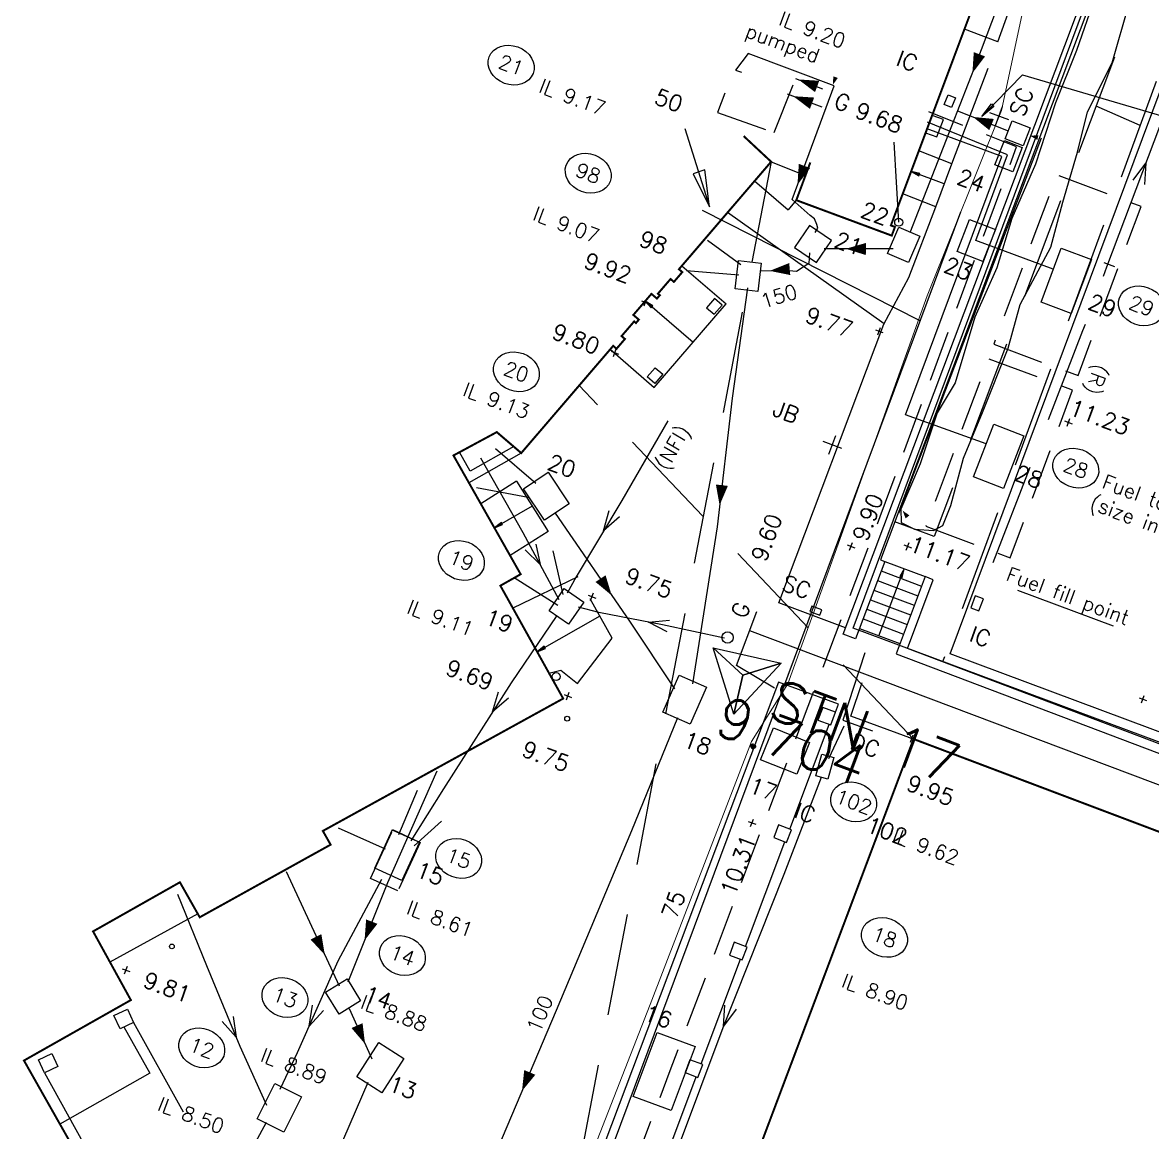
# Model space of a CAD drawing. Header units: millimetres. Extents: x 521005098 to 521837086, y 174609906 to 175681253.
# Drawn here: x 521347208 to 521375289, y 174825019 to 174852601 of the extents above; entities that cross this region are included whole.
import ezdxf
from ezdxf.enums import TextEntityAlignment as Align

# ---------------------------------------------------------------- set-up
doc = ezdxf.new("R2010")
doc.units = ezdxf.units.MM
doc.header["$LTSCALE"] = 200
for name, pattern in [('layout$0$DASHED', [19.05, 12.7, -6.35]), ('layout$0$HIDDEN', [9.525, 6.35, -3.175]), ('layout$0$survey$0$DASHED', [19.05, 12.7, -6.35])]:
    doc.linetypes.add(name, pattern=pattern)
for name, color, linetype in [('layout$0$ED-CHAMBER', 7, 'layout$0$HIDDEN'), ('layout$0$ED-FOUL', 3, 'Continuous'), ('layout$0$ED-FUEL', 104, 'Continuous'), ('layout$0$ED-HEATING', 240, 'layout$0$HIDDEN'), ('layout$0$ED-STORM', 3, 'Continuous'), ('layout$0$EX_MCWS', 7, 'Continuous'), ('layout$0$GT Boundary', 6, 'layout$0$FENCELINE1'), ('layout$0$survey$0$BOUNDARY', 8, 'Continuous'), ('layout$0$survey$0$BUILDING', 8, 'Continuous'), ('layout$0$survey$0$CONTROL', 8, 'Continuous'), ('layout$0$survey$0$DETAIL', 8, 'Continuous'), ('layout$0$survey$0$GAS', 8, 'Continuous'), ('layout$0$survey$0$LEVEL', 8, 'Continuous'), ('layout$0$survey$0$MH_NUMBER', 8, 'Continuous'), ('layout$0$survey$0$SERVICE', 8, 'Continuous'), ('layout$0$survey$0$STAIRS', 8, 'Continuous'), ('layout$0$survey$0$TEXT_SERVICE', 8, 'Continuous'), ('layout$0$survey$0$VEGETATION', 8, 'Continuous')]:
    doc.layers.add(name, color=color, linetype=linetype)
doc.styles.add('layout$0$ROMANS', font='Romans.shx')
doc.styles.add('layout$0$survey$0$ROMANS', font='Romans.shx')
doc.linetypes.add('layout$0$FENCELINE1', pattern='A,6.35,-2.54,[133,ltypeshp.shx,S=2.54,R=0,X=-2.54,Y=0],-2.54,25.4', length=36.83)

# ---------------------------------------------------------------- blocks, each defined once
blk = doc.blocks.new('layout$0$F')
at = {"layer": 'layout$0$ED-FOUL'}
blk.add_lwpolyline([(0, 0, 0, 0.3, 0), (-0.5, 0, 0.3, 0.3, 0)], format="xyseb", dxfattribs=at)
blk = doc.blocks.new('layout$0$S')
at = {"layer": 'layout$0$ED-STORM'}
blk.add_lwpolyline([(-0.5, 0.15), (0.001, 0), (-0.5, -0.151)], dxfattribs=at)
blk = doc.blocks.new('layout')
at = {"layer": 'layout$0$ED-CHAMBER'}
for points in [[(521364660.4, 174850849.8), (521364477.1, 174850370), (521365890.4, 174849869.8), (521366506.7, 174851427)], [(521357085.7, 174832223.8), (521356535.3, 174831019), (521355859.3, 174831327.9), (521356409.6, 174832532.6), (521357085.7, 174832223.8)]]:
    blk.add_lwpolyline(points, dxfattribs=at)
at = {"layer": 'layout$0$ED-CHAMBER', "flags": 128}
for points in [[(521371345.8, 174844606.8), (521373440.2, 174843827), (521375006.5, 174848033.3), (521372912, 174848813.2)], [(521369661.1, 174840082.3), (521371755.5, 174839302.5), (521373306.5, 174843467.7), (521371212, 174844247.6)]]:
    blk.add_lwpolyline(points, close=True, dxfattribs=at)
at = {"layer": 'layout$0$ED-FOUL', "linetype": 'layout$0$DASHED'}
blk.add_line((521370448.4, 174850407.6), (521371705.1, 174849908.1), dxfattribs=at)
blk.add_line((521370448.4, 174850407.6), (521371705.1, 174849908.1), dxfattribs=at)
at = {"layer": 'layout$0$ED-FOUL'}
for points in [[(521372540.3, 174855824.4), (521371803.2, 174853970.3), (521370920.9, 174851613.3), (521369261.3, 174847377.9)], [(521372540.3, 174855824.4), (521371803.2, 174853970.3), (521370920.9, 174851613.3), (521369261.3, 174847377.9)], [(521366904.2, 174847387.8), (521366969.9, 174847489.1), (521366952, 174847580.7), (521366887.5, 174847725.2), (521366781.3, 174847808.5), (521366332.4, 174848206.1), (521367382.6, 174851026.4), (521365245.5, 174851836), (521364927, 174851420.7), (521365075.6, 174851365.3)], [(521366904.2, 174847387.8), (521366969.9, 174847489.1), (521366952, 174847580.7), (521366887.5, 174847725.2), (521366781.3, 174847808.5), (521366332.4, 174848206.1), (521367382.6, 174851026.4), (521365245.5, 174851836), (521364927, 174851420.7), (521365075.6, 174851365.3)], [(521367097.2, 174850948.2), (521366423.9, 174851204.9)], [(521367097.2, 174850948.2), (521366423.9, 174851204.9)], [(521367078.6, 174850502.4), (521366221.6, 174850823.8)], [(521367078.6, 174850502.4), (521366221.6, 174850823.8)], [(521364232.7, 174847191.5), (521365056.4, 174846592.1)], [(521364232.7, 174847191.5), (521365056.4, 174846592.1)], [(521368844.4, 174846975.4), (521367128.3, 174846981.7)], [(521368844.4, 174846975.4), (521367128.3, 174846981.7)], [(521366768.6, 174846881.5), (521366748.3, 174846609.9), (521366441.8, 174846411.7), (521366178.2, 174846440), (521365558.1, 174846425.9)], [(521366768.6, 174846881.5), (521366748.3, 174846609.9), (521366441.8, 174846411.7), (521366178.2, 174846440), (521365558.1, 174846425.9)], [(521363711.8, 174846443.3), (521365007.1, 174846330.2)], [(521363711.8, 174846443.3), (521365007.1, 174846330.2)], [(521365221.4, 174846007.6), (521364844.4, 174843269), (521364468.9, 174840072.7), (521363861.5, 174836167.3)], [(521365221.4, 174846007.6), (521364844.4, 174843269), (521364468.9, 174840072.7), (521363861.5, 174836167.3)], [(521358965, 174842017.4), (521359968.3, 174841152.4)], [(521358965, 174842017.4), (521359968.3, 174841152.4)], [(521358491.5, 174841049.2), (521359771.8, 174840807.7)], [(521358491.5, 174841049.2), (521359771.8, 174840807.7)], [(521360443.2, 174840410.4), (521362293.2, 174837720.7), (521363414.2, 174836038.9)], [(521360443.2, 174840410.4), (521362293.2, 174837720.7), (521363414.2, 174836038.9)], [(521363488.1, 174835324.8), (521362340.5, 174832515.3), (521360468, 174828050.7), (521358137.4, 174822541.9), (521357320.4, 174820265.9)], [(521363488.1, 174835324.8), (521362340.5, 174832515.3), (521360468, 174828050.7), (521358137.4, 174822541.9), (521357320.4, 174820265.9)], [(521357506.1, 174833998.5), (521356277.4, 174831218.6), (521355292.4, 174828749.8)], [(521357506.1, 174833998.5), (521356277.4, 174831218.6), (521355292.4, 174828749.8)], [(521353757.7, 174831502.7), (521355076.1, 174828661.3)], [(521353757.7, 174831502.7), (521355076.1, 174828661.3)], [(521355323.1, 174828094.9), (521355884.7, 174826850.6)], [(521355323.1, 174828094.9), (521355884.7, 174826850.6)], [(521355791.7, 174826257), (521354713.1, 174823768.5), (521353640.7, 174821223.5), (521352879.2, 174819365.4)], [(521355791.7, 174826257), (521354713.1, 174823768.5), (521353640.7, 174821223.5), (521352879.2, 174819365.4)]]:
    blk.add_lwpolyline(points, dxfattribs=at)
blk.add_lwpolyline([(521367415.1, 174851554.6, 0, 0, 0), (521367494.9, 174851473.7, 0, 0, 0), (521367349.3, 174851058, 0, 120.6, 0), (521367414.6, 174851244.5, 120.6, 120.6, 0)], format="xyseb", dxfattribs=at)
blk.add_lwpolyline([(521367415.1, 174851554.6, 0, 0, 0), (521367494.9, 174851473.7, 0, 0, 0), (521367349.3, 174851058, 0, 120.6, 0), (521367414.6, 174851244.5, 120.6, 120.6, 0)], format="xyseb", dxfattribs=at)
at = {"layer": 'layout$0$ED-FOUL', "linetype": 'Continuous', "flags": 128}
for points in [[(521371050.3, 174850268.2), (521372060.7, 174851302.6), (521377968.8, 174849566.1)], [(521371050.3, 174850268.2), (521372060.7, 174851302.6), (521377968.8, 174849566.1)], [(521371050.3, 174850268.2), (521371288.4, 174850583), (521371350.6, 174850511.4), (521371050.3, 174850268.2)], [(521371050.3, 174850268.2), (521371288.4, 174850583), (521371350.6, 174850511.4), (521371050.3, 174850268.2)]]:
    blk.add_lwpolyline(points, dxfattribs=at)
at = {"layer": 'layout$0$ED-FOUL'}
for centre in [(521359350.7, 174851542.9), (521359350.7, 174851542.9), (521361267.1, 174848856.5), (521361267.1, 174848856.5), (521359481, 174843921.9), (521359481, 174843921.9), (521368629.7, 174829865.4), (521368629.7, 174829865.4), (521356647.8, 174829413.6), (521356647.8, 174829413.6), (521353729.6, 174828369.3), (521353729.6, 174828369.3)]:
    blk.add_ellipse(centre, major_axis=(546.6, -203.5), ratio=0.8266745, dxfattribs=at)
at = {"layer": 'layout$0$ED-FUEL', "linetype": 'Continuous', "flags": 128}
for points in [[(521370896.7, 174847183.6), (521371685.7, 174849318.1), (521369696.3, 174850126.2)], [(521370896.7, 174847183.6), (521371685.7, 174849318.1), (521369696.3, 174850126.2)], [(521371158.5, 174842129.4), (521369156.1, 174842854.6), (521371544.8, 174849269.7), (521369694.8, 174849958.5)], [(521371158.5, 174842129.4), (521369156.1, 174842854.6), (521371544.8, 174849269.7), (521369694.8, 174849958.5)], [(521372825.8, 174846470.6), (521370896.7, 174847183.6)], [(521372825.8, 174846470.6), (521370896.7, 174847183.6)]]:
    blk.add_lwpolyline(points, dxfattribs=at)
at = {"layer": 'layout$0$ED-FUEL'}
blk.add_lwpolyline([(521371556.1, 174838967.1, 0, 0, 0), (521369350.9, 174840123, 0, 0, 0), (521369081.8, 174840471.7, 0, 120.6, 0), (521369202.6, 174840315.2, 120.6, 120.6, 0)], format="xyseb", dxfattribs=at)
blk.add_lwpolyline([(521371556.1, 174838967.1, 0, 0, 0), (521369350.9, 174840123, 0, 0, 0), (521369081.8, 174840471.7, 0, 120.6, 0), (521369202.6, 174840315.2, 120.6, 120.6, 0)], format="xyseb", dxfattribs=at)
for centre in [(521375019.6, 174845560.2), (521375019.6, 174845560.2), (521373384.4, 174841527.5), (521373384.4, 174841527.5)]:
    blk.add_ellipse(centre, major_axis=(546.6, -203.5), ratio=0.8266745, dxfattribs=at)
at = {"layer": 'layout$0$ED-HEATING', "linetype": 'layout$0$HIDDEN', "flags": 128}
blk.add_lwpolyline([(521360984.9, 174814637.1), (521361452.7, 174815893.4), (521359514.3, 174816615.2), (521363305.8, 174826557.6), (521368523, 174840326.5), (521371911.5, 174849512.3), (521369730.6, 174850383.9)], dxfattribs=at)
blk.add_lwpolyline([(521360984.9, 174814637.1), (521361452.7, 174815893.4), (521359514.3, 174816615.2), (521363305.8, 174826557.6), (521368523, 174840326.5), (521371911.5, 174849512.3), (521369730.6, 174850383.9)], dxfattribs=at)
at = {"layer": 'layout$0$ED-STORM'}
for points in [[(521374159, 174846531.4), (521375779.5, 174850833.8), (521376764.2, 174853419.3)], [(521363247.3, 174842705.5), (521362099.7, 174840723.7), (521360965.8, 174838823.4), (521360741.8, 174838418.5)], [(521358591.6, 174841780.8), (521359638.3, 174839926.1), (521360539.7, 174838265.3)], [(521360387, 174839473.5), (521360639.8, 174838390.9)], [(521359425.9, 174838813.7), (521360509.8, 174838124.7)], [(521364654.8, 174837299.7), (521363116.9, 174837635.5), (521361529.8, 174837940.6), (521361021.1, 174838072.9)], [(521360484.6, 174837863.5), (521359354.2, 174836194.6), (521357668.3, 174833555), (521356854.3, 174832262.5)], [(521367620.4, 174835115.7), (521367235, 174834299.3)], [(521367056.1, 174833840.1), (521366128.9, 174831425.9), (521364616.3, 174827619.3), (521362925.6, 174823104.4), (521361349.2, 174819153.4), (521360557, 174817122.6)], [(521357014.6, 174833513), (521356551.7, 174832411.2)], [(521357624, 174832754.3), (521356943.9, 174832137.7)], [(521355052.5, 174832586.7), (521356218.5, 174832062.5)], [(521356125.7, 174831306.6), (521355047.5, 174829277.7), (521354034.3, 174826997.8), (521353597.8, 174826086.4)], [(521351057.2, 174830938.8), (521351776.9, 174829165.9), (521352605.4, 174827158.5), (521353271.5, 174825697.5)], [(521353263.7, 174825262.1), (521351845.2, 174822643.7), (521350848.6, 174820822.9), (521350439.4, 174820074.7)]]:
    blk.add_lwpolyline(points, dxfattribs=at)
blk.add_lwpolyline([(521375884.7, 174849390.1, 0, 0, 0), (521372679.1, 174849685.5, 0, 0, 0), (521372250.9, 174849788.9, 0, 120.6, 0), (521372443, 174849742.5, 120.6, 120.6, 0)], format="xyseb", dxfattribs=at)
at = {"layer": 'layout$0$ED-STORM', "linetype": 'layout$0$DASHED', "flags": 128}
blk.add_lwpolyline([(521413562.6, 174822879.4), (521401215.6, 174827519.8), (521388241.7, 174832319.6), (521376576.4, 174836755.6), (521371169, 174838771.2), (521373562.4, 174844947.3), (521374159, 174846531.4)], dxfattribs=at)
at = {"layer": 'layout$0$ED-STORM', "linetype": 'Continuous', "flags": 128}
blk.add_lwpolyline([(521374084.5, 174846637.4), (521374346.6, 174846539.8)], dxfattribs=at)
at = {"layer": 'layout$0$ED-STORM'}
for centre in [(521358114.6, 174839232.4), (521358046.5, 174831827.3), (521351660.8, 174827118.2)]:
    blk.add_ellipse(centre, major_axis=(546.6, -203.5), ratio=0.8266745, dxfattribs=at)
at = {"layer": 'layout$0$ED-STORM', "linetype": 'Continuous'}
blk.add_ellipse((521367864.1, 174833232.1), major_axis=(546.6, -203.5), ratio=0.8266745, dxfattribs=at)
at = {"layer": 'layout$0$EX_MCWS', "lineweight": 0, "ltscale": 0.5}
blk.add_lwpolyline([(521358684.1, 174817629.3), (521360038.8, 174821115.4), (521362806, 174828201), (521365328.9, 174834737.5), (521366225.7, 174836163.3), (521366893.1, 174837995.6), (521369695, 174845810.6), (521371535.4, 174850414.2), (521372460.5, 174854726.8), (521373685.5, 174858733.4), (521374456.6, 174861061.1), (521376637.7, 174867291.4), (521378313.7, 174872158.2), (521380752.9, 174878650.8), (521384232, 174888331.6), (521387030.6, 174895941.7), (521392864.1, 174911099.5), (521395583.4, 174918195.2)], dxfattribs=at)
blk.add_lwpolyline([(521358684.1, 174817629.3), (521360038.8, 174821115.4), (521362806, 174828201), (521365328.9, 174834737.5), (521366225.7, 174836163.3), (521366893.1, 174837995.6), (521369695, 174845810.6), (521371535.4, 174850414.2), (521372460.5, 174854726.8), (521373685.5, 174858733.4), (521374456.6, 174861061.1), (521376637.7, 174867291.4), (521378313.7, 174872158.2), (521380752.9, 174878650.8), (521384232, 174888331.6), (521387030.6, 174895941.7), (521392864.1, 174911099.5), (521395583.4, 174918195.2)], dxfattribs=at)
at = {"layer": 'layout$0$GT Boundary', "color": 7, "ltscale": 0.2}
blk.add_lwpolyline([(521497949.9, 174865868.2), (521487218.2, 174869443.2), (521475209, 174866197.1), (521462185.5, 174855330.1), (521459763.3, 174844304.5), (521461529.2, 174838876), (521467350.4, 174836427.8), (521470311.8, 174833079.9), (521470519.6, 174829494.4), (521467249.3, 174826362.1), (521459826.9, 174822250), (521442289, 174820497.1), (521439909.9, 174817874.8), (521437997.1, 174813114.4), (521436876.4, 174811988.2), (521434859.5, 174812598.8), (521367849.2, 174837550.4), (521389063.7, 174894524.3), (521352663.6, 174908078), (521398940.7, 175032360.5)], dxfattribs=at)
at = {"layer": 'layout$0$survey$0$BOUNDARY', "linetype": 'Continuous'}
for p, q in [((521370260.6, 174836911.3), (521383442.1, 174872232.9)), ((521372521.1, 174849727.8), (521368975.4, 174840397.6)), ((521399729.4, 174825929.4), (521370260.6, 174836911.3))]:
    blk.add_line(p, q, dxfattribs=at)
at = {"layer": 'layout$0$survey$0$BUILDING', "linetype": 'Continuous'}
for p, q in [((521366274.5, 174832558), (521367255.7, 174835159.1)), ((521365173.3, 174829638.8), (521366154.5, 174832239.9)), ((521364072, 174826719.6), (521365053.3, 174829320.7)), ((521362970.7, 174823800.4), (521363952, 174826401.5))]:
    blk.add_line(p, q, dxfattribs=at)
at = {"layer": 'layout$0$survey$0$BUILDING', "linetype": 'layout$0$survey$0$DASHED'}
for p, q in [((521349967.3, 174827752.6), (521358360.3, 174812588)), ((521347751.5, 174826496.3), (521355926.8, 174811724.9))]:
    blk.add_line(p, q, dxfattribs=at)
at = {"layer": 'layout$0$survey$0$BUILDING', "linetype": 'Continuous', "const_width": 50, "flags": 128}
for points in [[(521378725.4, 174879912.7), (521374646.9, 174868967.7), (521375009.6, 174868819.2), (521371795.2, 174860161.4), (521373415, 174859571.6), (521373338.9, 174859353.5), (521373226.4, 174859395.3), (521368789.6, 174847559.9), (521368890.7, 174847522.4), (521368810.7, 174847306.7), (521366438.8, 174848187.3), (521366786.9, 174849124.8)], [(521365129.4, 174849780.8), (521365813.1, 174849143.1), (521365748, 174849067.2), (521363521.3, 174846471.4), (521363604.8, 174846399.8), (521363396.4, 174846156.9), (521363312.9, 174846228.5), (521363000.4, 174845864.2), (521363046, 174845825.1), (521362974.3, 174845741.6), (521362837.7, 174845858.8), (521362388.5, 174845335.1), (521362525.1, 174845217.9), (521362453.5, 174845134.4), (521362407.9, 174845173.5), (521362095.4, 174844809.2), (521362178.9, 174844737.5), (521361970.5, 174844494.7), (521361887.1, 174844566.3), (521359601.7, 174841902.2), (521358994.5, 174842423), (521357917, 174841842.5), (521359587.2, 174838890.8), (521359083.5, 174838605.8), (521360644.1, 174835801.2), (521354671.2, 174832510.7), (521354864.2, 174832169.7), (521351610.8, 174830364.9), (521351118.4, 174831235.3), (521348960, 174830014), (521349898.9, 174828307.5), (521347242.3, 174826804.4), (521348895.4, 174823882.9)], [(521401282.3, 174792188.1), (521407722.5, 174809319.2), (521411376.9, 174818950.6), (521382306.9, 174829901.4), (521369352.2, 174834795.8), (521361839, 174814851.2), (521359544, 174815715.7), (521358118.6, 174811949.3), (521356273.3, 174812644.4), (521355215.7, 174809837), (521357050.6, 174809145.8)]]:
    blk.add_lwpolyline(points, dxfattribs=at)
at = {"layer": 'layout$0$survey$0$BUILDING', "linetype": 'Continuous', "flags": 128}
for points in [[(521364405.2, 174845742.8), (521364209.8, 174845515.1), (521364399.6, 174845352.3), (521364594.9, 174845580)], [(521362734.6, 174843795.4), (521362930, 174844023.1), (521363119.7, 174843860.3), (521362924.4, 174843632.6)], [(521366976.9, 174835264.1), (521367295, 174835144.3), (521367414.9, 174835462.4), (521367096.7, 174835582.3)], [(521365878.3, 174832343.9), (521366196.4, 174832224.1), (521366316.3, 174832542.2), (521365998.1, 174832662.1)], [(521364777, 174829424.8), (521365095.2, 174829304.9), (521365215, 174829623.1), (521364896.8, 174829742.9)], [(521349815.5, 174828079), (521349967.3, 174827752.6), (521349631.8, 174827596.6), (521349480, 174827923)], [(521347935.1, 174826978.7), (521348086.9, 174826652.3), (521347751.5, 174826496.3), (521347599.6, 174826822.7)], [(521363675.7, 174826505.6), (521363993.9, 174826385.7), (521364113.7, 174826703.9), (521363795.6, 174826823.8)]]:
    blk.add_lwpolyline(points, close=True, dxfattribs=at)
blk.add_lwpolyline([(521367414.9, 174835462.4), (521367490.5, 174835663), (521365996.3, 174836211.8), (521359095.6, 174817919.8)], dxfattribs=at)
at = {"layer": 'layout$0$survey$0$CONTROL', "linetype": 'Continuous'}
for p, q in [((521365108, 174836384.8), (521364374.7, 174837064.7)), ((521364374.7, 174837064.7), (521366063.4, 174836679.9)), ((521364885.8, 174835409.8), (521364374.7, 174837064.7)), ((521364374.7, 174837064.7), (521365108, 174836384.8)), ((521366063.4, 174836679.9), (521364885.8, 174835409.8)), ((521365108, 174836384.8), (521366063.4, 174836679.9)), ((521366063.4, 174836679.9), (521365108, 174836384.8)), ((521364885.8, 174835409.8), (521365108, 174836384.8)), ((521365108, 174836384.8), (521364885.8, 174835409.8))]:
    blk.add_line(p, q, dxfattribs=at)
at = {"layer": 'layout$0$survey$0$DETAIL', "linetype": 'Continuous'}
for p, q in [((521371450.5, 174852121.3), (521370616.7, 174852433.9)), ((521365813.1, 174849143.1), (521366665.1, 174848796.7)), ((521365402.9, 174848664.9), (521366235.7, 174847950.5)), ((521366438.8, 174848187.3), (521366235.7, 174847950.5)), ((521368624, 174845116.3), (521364732.3, 174847883.1)), ((521359601.7, 174841902.2), (521358300, 174841165.6)), ((521351561.6, 174830452), (521349378.5, 174829250.8))]:
    blk.add_line(p, q, dxfattribs=at)
at = {"layer": 'layout$0$survey$0$DETAIL', "linetype": 'layout$0$survey$0$DASHED'}
for p, q in [((521374984.1, 174850046.5), (521373889.7, 174850525.2)), ((521369902.9, 174848023.9), (521370305.7, 174849090.4)), ((521367658.5, 174837556.4), (521366002.7, 174838183.6))]:
    blk.add_line(p, q, dxfattribs=at)
at = {"layer": 'layout$0$survey$0$DETAIL', "linetype": 'layout$0$survey$0$DASHED', "flags": 128}
for points in [[(521382806.1, 174874244.4), (521382887.2, 174874270.4), (521395732.8, 174909193.7), (521396180.6, 174910612.7), (521397172.4, 174910299.7), (521396724.6, 174908880.7), (521394831, 174903742.4), (521390601.1, 174892372.9), (521384601.4, 174875997.7), (521383677.1, 174873416.4), (521377798.9, 174857692.1), (521370075.1, 174836713.1)], [(521382364.5, 174873141.9), (521382323.8, 174872935), (521369863.3, 174839826.8), (521368887, 174840194.5)], [(521371450.5, 174852121.3), (521372464.3, 174854951.5)], [(521370305.8, 174849090.4), (521371450.5, 174852121.3)], [(521365893.3, 174836055.6), (521364948.8, 174836619.6), (521365595.7, 174838336.9), (521366002.7, 174838183.6)]]:
    blk.add_lwpolyline(points, dxfattribs=at)
at = {"layer": 'layout$0$survey$0$DETAIL', "linetype": 'Continuous', "flags": 128}
for points in [[(521368637, 174839209.4), (521368637, 174839209.4), (521367911.4, 174837282.5), (521367599.5, 174837399.9), (521374629.5, 174856066.8), (521379586.3, 174869191.4), (521378071.4, 174869783.1), (521378151.5, 174869988), (521379869, 174869317.2), (521374835.3, 174855989.1), (521368531.1, 174839249.3), (521368637, 174839209.4)], [(521366002.7, 174838183.6), (521368613.3, 174845105.9), (521369238, 174846268.9), (521369902.9, 174848023.9)], [(521359416.1, 174842061.4), (521358334.7, 174841449.5), (521358066.7, 174841923.2)], [(521360291.4, 174836435.1), (521360582.8, 174836509.4), (521360996.3, 174836178.3)], [(521349722.5, 174827638.7), (521350372.5, 174826489.9), (521348136.2, 174825224.5)]]:
    blk.add_lwpolyline(points, dxfattribs=at)
blk.add_lwpolyline([(521382875.3, 174831867.7), (521369200.1, 174837044.3), (521369844.2, 174838754.7), (521369638.4, 174838832.3), (521368916.8, 174836916.3), (521382797.4, 174831661.9)], close=True, dxfattribs=at)
at = {"layer": 'layout$0$survey$0$DETAIL', "linetype": 'Continuous'}
for centre in [(521360743.3, 174835301.8), (521350919.2, 174829640.7)]:
    blk.add_circle(centre, 60, dxfattribs=at)
at = {"layer": 'layout$0$survey$0$GAS', "linetype": 'Continuous', "flags": 128}
for points in [[(521363665.7, 174849968.6), (521364283.5, 174848019.1), (521364165.8, 174848943.6), (521363876, 174848841.8), (521364283.5, 174848019.1)], [(521370521.3, 174847891.3), (521351654.7, 174797269)], [(521369515.3, 174845191.9), (521364106.8, 174847929.2)]]:
    blk.add_lwpolyline(points, dxfattribs=at)
at = {"layer": 'layout$0$survey$0$LEVEL', "linetype": 'Continuous', "flags": 128}
blk.add_lwpolyline([(521368988.5, 174847640.5), (521368867.2, 174849631.4)], dxfattribs=at)
at = {"layer": 'layout$0$survey$0$LEVEL', "flags": 128}
for points in [[(521362594.2, 174845686.1), (521362781.7, 174845616.3)], [(521362653.1, 174845557.5), (521362722.8, 174845744.9)], [(521368463, 174844839.3), (521368532.8, 174845026.8)], [(521368404.2, 174844967.9), (521368591.6, 174844898.1)], [(521361893, 174844303.6), (521361962.8, 174844491.1)], [(521361834.2, 174844432.2), (521362021.6, 174844362.5)], [(521373166.7, 174842572.6), (521373236.5, 174842760.1)], [(521373107.9, 174842701.3), (521373295.3, 174842631.5)], [(521367762.3, 174839490), (521367832.1, 174839677.5)], [(521369170.9, 174839489.2), (521369240.7, 174839676.7)], [(521367703.5, 174839618.7), (521367890.9, 174839548.9)], [(521369112.1, 174839617.8), (521369299.5, 174839548)], [(521361267.7, 174838369.4), (521361455.2, 174838299.6)], [(521361326.6, 174838240.8), (521361396.3, 174838428.2)], [(521360666.4, 174835899.9), (521360853.8, 174835830.2)], [(521360725.2, 174835771.3), (521360795, 174835958.8)], [(521374957.2, 174835821.7), (521375144.6, 174835751.9)], [(521375016, 174835693.1), (521375085.8, 174835880.5)], [(521369275, 174834716.1), (521369344.8, 174834903.5)], [(521369216.2, 174834844.7), (521369403.6, 174834774.9)], [(521365242.5, 174832745.8), (521365430, 174832676)], [(521365301.4, 174832617.2), (521365371.2, 174832804.6)], [(521349686.4, 174829087.4), (521349873.8, 174829017.6)], [(521349745.2, 174828958.8), (521349815, 174829146.2)]]:
    blk.add_lwpolyline(points, dxfattribs=at)
at = {"layer": 'layout$0$survey$0$SERVICE'}
for p, q in [((521371241.8, 174850365.4), (521371710.4, 174850190.9)), ((521371388.9, 174850043.9), (521371563.3, 174850512.4)), ((521367097.1, 174842194.4), (521367565.7, 174842020)), ((521367244.1, 174841872.9), (521367418.6, 174842341.5))]:
    blk.add_line(p, q, dxfattribs=at)
at = {"layer": 'layout$0$survey$0$SERVICE', "linetype": 'layout$0$survey$0$DASHED'}
for p, q in [((521365813.1, 174849143.1), (521359285.6, 174815033)), ((521369351.7, 174834794.6), (521361040.6, 174843579.6))]:
    blk.add_line(p, q, dxfattribs=at)
at = {"layer": 'layout$0$survey$0$SERVICE', "linetype": 'Continuous', "flags": 128}
for points in [[(521370398.2, 174850729.8), (521370297, 174850490.3), (521370112.8, 174850568.1), (521370214, 174850807.6)], [(521371627.6, 174849713.1), (521371804.9, 174850159.1), (521372250.9, 174849981.9), (521372073.6, 174849535.8)], [(521372055.7, 174849497.9), (521371817.3, 174848893.2), (521371370.8, 174849069.2), (521371609.2, 174849673.9)], [(521366394, 174847012.6), (521366939.4, 174846640.9), (521367311.1, 174847186.3), (521366765.7, 174847557.9)], [(521371078.7, 174846665.2), (521370435.8, 174846915.5), (521370744.1, 174847707.6), (521371387.1, 174847457.3)], [(521368988.1, 174847516.3), (521369511.7, 174847291), (521369231.1, 174846638.8), (521368707.5, 174846864.1)], [(521373269.8, 174845373.3), (521372520.8, 174845654.3), (521373023.2, 174846993.2), (521373772.2, 174846712.1)], [(521364999.3, 174846689.6), (521365565.6, 174846624.4), (521365484.3, 174845919.1), (521364918.1, 174845984.3)], [(521371346.6, 174842618.2), (521372093.2, 174842330.9), (521371590.4, 174841024.3), (521370843.8, 174841311.6)], [(521360271.2, 174841426.2), (521360792.4, 174840643.9), (521360176.5, 174840233.7), (521359655.4, 174841016)], [(521360778.1, 174837647), (521360292.2, 174837981.7), (521360672.2, 174838533.5), (521361158.1, 174838198.8)], [(521370772.3, 174838054.9), (521370978.4, 174837978.2), (521371090.1, 174838278), (521370883.9, 174838354.8)], [(521366777.9, 174837967.2), (521367021.2, 174837875.5), (521367070.6, 174838006.6), (521366827.3, 174838098.2)], [(521363120.4, 174835463.3), (521363531, 174836386), (521364207.1, 174836085.1), (521363796.5, 174835162.4)], [(521366450.4, 174833918.2), (521365551.3, 174834282.1), (521365870.2, 174835070), (521366769.3, 174834706.1)], [(521367374.9, 174834336.5), (521367223.1, 174833797.5), (521366924.7, 174833881.5), (521367076.5, 174834420.5)], [(521356637, 174831280.4), (521355963.7, 174831587.4), (521356399.3, 174832542.8), (521357072.6, 174832235.8)], [(521355073.5, 174827959.2), (521354737.4, 174828503.9), (521355273.5, 174828834.7), (521355609.6, 174828290.1)], [(521363331.6, 174825559.6), (521362385.3, 174825912.6), (521362979.5, 174827505.4), (521363925.8, 174827152.4)], [(521356686, 174826858), (521356137.6, 174825998), (521355513.6, 174826395.8), (521356062, 174827255.8)], [(521354138.5, 174825900.2), (521353701.1, 174825023.2), (521353038.9, 174825353.5), (521353476.3, 174826230.5)]]:
    blk.add_lwpolyline(points, close=True, dxfattribs=at)
blk.add_lwpolyline([(521369653.1, 174849863.4), (521369934, 174849758.1), (521370095.5, 174850188.8), (521369814.6, 174850294.1)], dxfattribs=at)
at = {"layer": 'layout$0$survey$0$SERVICE', "linetype": 'layout$0$survey$0$DASHED', "flags": 128}
blk.add_lwpolyline([(521369351.7, 174834794.6), (521367797.6, 174835359.7), (521368358.7, 174837070.4), (521368206.7, 174837120.3), (521367597.3, 174835262.3), (521369295.3, 174834644.8)], dxfattribs=at)
at = {"layer": 'layout$0$survey$0$SERVICE', "linetype": 'Continuous'}
for centre, radius in [((521368983.4, 174847637.7), 100), ((521364730.1, 174837318.9), 140), ((521360468.7, 174836347.1), 100)]:
    blk.add_circle(centre, radius, dxfattribs=at)
at = {"layer": 'layout$0$survey$0$STAIRS', "linetype": 'Continuous'}
for p, q in [((521370305.8, 174849090.4), (521369483.2, 174849410.3)), ((521369902.9, 174848023.9), (521369083, 174848342.8)), ((521363592.9, 174846554.9), (521364693.6, 174845610.7)), ((521362909.1, 174843530.4), (521364693.6, 174845610.7)), ((521359480.2, 174841204.1), (521358594.9, 174840644.4)), ((521360271.1, 174839953.1), (521359324.6, 174839354.7)), ((521368637, 174839209.4), (521369638.4, 174838832.3)), ((521361009, 174838828.4), (521359393.9, 174838048)), ((521368547.4, 174838971.5), (521369548.8, 174838594.4)), ((521368457.9, 174838733.7), (521369459.2, 174838356.6)), ((521368278.7, 174838258), (521369280.1, 174837880.9)), ((521368368.3, 174838495.9), (521369369.7, 174838118.8)), ((521368189.2, 174838020.2), (521369190.5, 174837643.1)), ((521368099.6, 174837782.4), (521369101, 174837405.3)), ((521368010, 174837544.5), (521369011.4, 174837167.4))]:
    blk.add_line(p, q, dxfattribs=at)
at = {"layer": 'layout$0$survey$0$STAIRS', "linetype": 'layout$0$survey$0$DASHED'}
for p, q in [((521361816.1, 174844483.5), (521362909.1, 174843530.4)), ((521359480.2, 174841204.1), (521360271.1, 174839953.1))]:
    blk.add_line(p, q, dxfattribs=at)
at = {"layer": 'layout$0$survey$0$STAIRS', "flags": 128}
for points in [[(521370116.9, 174848590.6), (521369291.2, 174848898)], [(521369320.3, 174848882.4), (521369315.7, 174848892.5)], [(521369334.9, 174848874.6), (521369327.9, 174848889.8)], [(521369349.5, 174848866.8), (521369340.2, 174848887)], [(521369364, 174848859), (521369352.5, 174848884.3)], [(521369378.6, 174848851.1), (521369364.7, 174848881.5)], [(521369393.2, 174848843.4), (521369376.9, 174848878.8)], [(521369407.7, 174848835.5), (521369389.2, 174848876.1)], [(521369422.3, 174848827.7), (521369401.5, 174848873.3)], [(521369436.9, 174848819.9), (521369413.7, 174848870.6)], [(521369451.4, 174848812.1), (521369426, 174848867.8)], [(521369466, 174848804.3), (521369438.2, 174848865.1)], [(521369480.6, 174848796.5), (521369450.4, 174848862.3)], [(521369489.7, 174848800.6), (521369462.7, 174848859.6)], [(521369494.6, 174848813.9), (521369475, 174848856.8)], [(521369499.6, 174848827.1), (521369487.2, 174848854.1)], [(521369504.5, 174848840.4), (521369499.5, 174848851.3)], [(521363873, 174844654), (521362684.7, 174845680.5)], [(521362706.5, 174845655.6), (521362705.7, 174845666.8)], [(521362717.5, 174845643.3), (521362716.3, 174845659.9)], [(521362728.4, 174845630.9), (521362726.8, 174845653.1)], [(521362739.4, 174845618.4), (521362737.3, 174845646.2)], [(521362750.3, 174845606), (521362747.9, 174845639.4)], [(521362761.2, 174845593.7), (521362758.4, 174845632.6)], [(521362772.1, 174845581.3), (521362768.9, 174845625.7)], [(521362783.1, 174845568.9), (521362779.4, 174845618.9)], [(521362794, 174845556.4), (521362790, 174845612)], [(521362805, 174845544.1), (521362800.5, 174845605.1)], [(521362815.9, 174845531.7), (521362811, 174845598.3)], [(521362826.8, 174845519.3), (521362821.5, 174845591.5)], [(521362836.8, 174845520), (521362832.1, 174845584.6)], [(521362846, 174845530.7), (521362842.6, 174845577.8)], [(521362855.3, 174845541.4), (521362853.1, 174845570.9)], [(521362864.5, 174845552.1), (521362863.7, 174845564.1)], [(521359875.7, 174840578.6), (521358933.7, 174840045.6)], [(521358964.4, 174840057.8), (521358953.7, 174840060.8)], [(521358979.8, 174840064), (521358963.7, 174840068.4)], [(521358995.1, 174840070.1), (521358973.7, 174840076)], [(521359010.5, 174840076.2), (521358983.7, 174840083.6)], [(521359025.9, 174840082.3), (521358993.7, 174840091.2)], [(521359041.2, 174840088.4), (521359003.6, 174840098.8)], [(521359056.6, 174840094.5), (521359013.6, 174840106.4)], [(521359071.9, 174840100.7), (521359023.6, 174840114.1)], [(521359087.3, 174840106.8), (521359033.6, 174840121.7)], [(521359102.6, 174840112.9), (521359043.6, 174840129.3)], [(521359118, 174840119), (521359053.6, 174840136.9)], [(521359133.4, 174840125.1), (521359063.6, 174840144.5)], [(521359136.1, 174840134.8), (521359073.6, 174840152.1)], [(521359129.1, 174840147.1), (521359083.6, 174840159.7)], [(521359122.1, 174840159.4), (521359093.6, 174840167.3)], [(521359115.2, 174840171.7), (521359103.6, 174840174.9)], [(521368493.2, 174837362.6), (521369120.9, 174839029)], [(521369018.6, 174838840), (521369084.6, 174838869.9)], [(521369022.7, 174838830.9), (521369081.8, 174838857.7)], [(521369026.5, 174838854.5), (521369087.4, 174838882.2)], [(521369034.4, 174838869.1), (521369090.2, 174838894.4)], [(521369036, 174838825.9), (521369079, 174838845.4)], [(521369042.2, 174838883.6), (521369093, 174838906.6)], [(521369049.2, 174838820.9), (521369076.2, 174838833.2)], [(521369050.1, 174838898.2), (521369095.8, 174838918.9)], [(521369058, 174838912.7), (521369098.6, 174838931.1)], [(521369062.4, 174838815.9), (521369073.4, 174838820.9)], [(521369065.8, 174838927.2), (521369101.4, 174838943.4)], [(521369073.7, 174838941.8), (521369104.1, 174838955.6)], [(521369081.6, 174838956.3), (521369106.9, 174838967.8)], [(521369089.4, 174838970.9), (521369109.7, 174838980.1)], [(521369097.3, 174838985.4), (521369112.5, 174838992.3)], [(521369105.1, 174839000), (521369115.3, 174839004.6)], [(521361554.3, 174837847.7), (521359995.9, 174836966)], [(521365277.7, 174837492.8), (521382536.3, 174830991.4)], [(521360026.7, 174836978.2), (521360015.9, 174836981.2)], [(521360042, 174836984.3), (521360025.9, 174836988.8)], [(521360057.4, 174836990.4), (521360035.9, 174836996.4)], [(521360072.7, 174836996.6), (521360045.9, 174837004)], [(521360088.1, 174837002.7), (521360055.9, 174837011.6)], [(521360103.4, 174837008.8), (521360065.8, 174837019.2)], [(521360118.8, 174837014.9), (521360075.8, 174837026.8)], [(521360134.2, 174837021), (521360085.8, 174837034.4)], [(521360149.5, 174837027.1), (521360095.8, 174837042)], [(521360164.8, 174837033.3), (521360105.8, 174837049.6)], [(521360180.2, 174837039.4), (521360115.8, 174837057.2)], [(521360195.6, 174837045.5), (521360125.8, 174837064.8)], [(521360198.3, 174837055.1), (521360135.8, 174837072.5)], [(521360191.3, 174837067.4), (521360145.8, 174837080.1)], [(521360184.3, 174837079.8), (521360155.8, 174837087.7)], [(521360177.4, 174837092.1), (521360165.8, 174837095.3)]]:
    blk.add_lwpolyline(points, dxfattribs=at)
for points in [[(521369291.2, 174848898), (521369486.9, 174848793.1), (521369507.9, 174848849.5)], [(521362684.7, 174845680.5), (521362831.6, 174845513.9), (521362870.9, 174845559.4)], [(521358933.7, 174840045.6), (521359140, 174840127.8), (521359110.4, 174840180.1)], [(521369120.9, 174839029), (521369015.2, 174838833.7), (521369071.5, 174838812.5)], [(521359995.9, 174836966), (521360202.2, 174837048.2), (521360172.6, 174837100.5)]]:
    blk.add_lwpolyline(points, close=True, dxfattribs=at)
at = {"layer": 'layout$0$survey$0$STAIRS', "linetype": 'layout$0$survey$0$DASHED', "flags": 128}
blk.add_lwpolyline([(521360996.3, 174836178.3), (521361859.2, 174837299.3), (521361009, 174838828.4)], dxfattribs=at)
at = {"layer": 'layout$0$survey$0$VEGETATION', "linetype": 'Continuous', "flags": 128}
blk.add_lwpolyline([(521373859, 174853221.3), (521373399.1, 174851903.4), (521372884.1, 174850603), (521372379.8, 174849083.3), (521371799.1, 174847730.5), (521371420.7, 174846506.5), (521370871.7, 174845280.3), (521370386.3, 174843645.9), (521369940.8, 174842904.2), (521369513.6, 174841632.7), (521369034, 174840510.3), (521369042.9, 174840174.8), (521369375.2, 174840010.6), (521369847.2, 174839975.4), (521370083.3, 174840104.2), (521370283, 174840599), (521370597.4, 174841774.1), (521371065.5, 174842907.3), (521371708, 174844507.6), (521372005.8, 174845596.6), (521372766.9, 174847020.6), (521373058.9, 174848136.4), (521373430.5, 174849382.5), (521373679.5, 174850381.9), (521374287.6, 174851601.5), (521374712.7, 174853073.8)], dxfattribs=at)
at = {"layer": 'layout$0$ED-FOUL', "linetype": 'Continuous'}
for p, xscale, yscale, zscale, rotation in [((521370815.5, 174851344.4), 1000, 1000, 1000, 249.5769642292904), ((521370815.5, 174851344.4), 999.9999999868329, 1000, 1000, 249.5769642309352), ((521366488, 174851187.9), 1000, 1000, 1000, 159.5769642292904), ((521366488, 174851187.9), 1000.000000025161, 1000, 1000, 159.5769642299309), ((521366361.1, 174850771.5), 1000, 1000, 1000, 159.5769642292904), ((521366361.1, 174850771.5), 1000.000000025161, 1000, 1000, 159.5769642299309), ((521370829, 174850256.3), 1000, 1000, 1000, 157.7411818860282), ((521370829, 174850256.3), 999.9999999843319, 1000, 1000, 157.7411818850556), ((521366467.6, 174848569.2), 1000, 1000, 1000, 249.5769642292904), ((521366467.6, 174848569.2), 999.9999999868329, 1000, 1000, 249.5769642309352), ((521367668.1, 174846979.8), 1000, 1000, 1000, 179.2903712827109), ((521367668.1, 174846979.8), 999.9999999728216, 1000, 1000, 179.290371282731), ((521365777.2, 174846430.9), 1000, 1000, 1000, 185.1110052354483), ((521365777.2, 174846430.9), 1000.000000016355, 1000, 1000, 185.1110052347963), ((521364531.7, 174840606.6), 1000, 1000, 1000, 263.4296147796824), ((521364531.7, 174840606.6), 999.9999999875816, 1000, 1000, 263.4296147802439), ((521361849.9, 174838365.3), 1000, 1000, 1000, 303.6278319305397), ((521361849.9, 174838365.3), 1000.000000010642, 1000, 1000, 303.6278319310651), ((521355707.4, 174829790), 1000, 1000, 1000, 248.9643755890938), ((521355707.4, 174829790), 999.9999999914206, 999.9999999914206, 999.9999999914206, 248.9643755885115), ((521354719.6, 174829429.6), 1000, 1000, 1000, 296.0651260130049), ((521354719.6, 174829429.6), 999.9999999818427, 1000, 1000, 296.0651260119092), ((521355720.5, 174827214.3), 1000, 1000, 1000, 293.5779191064232), ((521355720.5, 174827214.3), 1000.000000007698, 1000.000000007698, 1000.000000007698, 293.5779191067683), ((521359620.8, 174826048.3), 1000, 1000, 1000, 247.2129791832179), ((521359620.8, 174826048.3), 999.9999999967059, 999.9999999967059, 999.9999999967059, 247.2129791838938)]:
    blk.add_blockref('layout$0$F', p, dxfattribs=dict(at, xscale=xscale, yscale=yscale, zscale=zscale, rotation=rotation))
at = {"layer": 'layout$0$ED-STORM', "linetype": 'Continuous'}
for p, xscale, yscale, zscale, rotation in [((521375127.3, 174849102.1), 999.9999999868329, 1000, 1000, 69.57696423093526), ((521361649.9, 174839969.9), 999.9999999980527, 999.9999999980527, 999.9999999980527, 238.322579025676), ((521360070.2, 174839130.3), 1000.000000005811, 1000.000000005811, 1000.000000005811, 298.234534726658), ((521362769.4, 174837702.3), 999.9999999819173, 1000, 1000, 168.7313226653071), ((521358890.5, 174835468.6), 999.9999999942598, 999.9999999942598, 999.9999999942598, 237.0863282021017), ((521354329.4, 174827662), 999.9999999976637, 999.9999999976637, 999.9999999976637, 243.8585837358009), ((521364632.6, 174827660.2), 1000.000000001974, 1000.000000001974, 1000.000000001974, 249.9831921766325), ((521352512.3, 174827384.1), 999.99999999192, 999.99999999192, 999.99999999192, 294.8695242911836)]:
    blk.add_blockref('layout$0$S', p, dxfattribs=dict(at, xscale=xscale, yscale=yscale, zscale=zscale, rotation=rotation))
at = {"layer": 'layout$0$ED-FOUL', "linetype": 'Continuous', "style": 'layout$0$ROMANS'}
for s, rotation, p in [('IL 9.20', 339.57696, (521365934.3, 174852448.7)), ('IL 9.20', 339.57696, (521365934.3, 174852448.7)), ('pumped', 339.57696, (521365103.3, 174852151.5)), ('pumped', 339.57696, (521365103.3, 174852151.5)), ('IL 9.17', 339.57696, (521359971.9, 174850775.7)), ('IL 9.17', 339.57696, (521359971.9, 174850775.7)), ('IL 9.07', 339.57696, (521359816.1, 174847601.6)), ('IL 9.07', 339.57696, (521359816.1, 174847601.6)), ('150', 17.18119, (521365648.8, 174845387.4)), ('150', 17.18119, (521365648.8, 174845387.4)), ('IL 9.13', 339.57696, (521358082.1, 174843234)), ('IL 9.13', 339.57696, (521358082.1, 174843234)), ('IL 8.90', 339.57696, (521367493.7, 174828537.1)), ('IL 8.90', 339.57696, (521367493.7, 174828537.1)), ('IL 8.88', 339.57696, (521355536.4, 174828006.7)), ('IL 8.88', 339.57696, (521355536.4, 174828006.7)), ('100', 67.72767, (521360155.7, 174827431.5)), ('100', 67.72767, (521360155.7, 174827431.5)), ('IL 8.89', 339.57696, (521353046.6, 174826690.8)), ('IL 8.89', 339.57696, (521353046.6, 174826690.8))]:
    blk.add_text(s, height=360, rotation=rotation, dxfattribs=at).set_placement(p, align=Align.BOTTOM_LEFT)
at = {"layer": 'layout$0$ED-FOUL', "style": 'layout$0$ROMANS'}
for s, p in [('21', (521359350.7, 174851542.9)), ('21', (521359350.7, 174851542.9)), ('98', (521361267.1, 174848856.5)), ('98', (521361267.1, 174848856.5)), ('20', (521359481, 174843921.9)), ('20', (521359481, 174843921.9)), ('18', (521368629.7, 174829865.4)), ('18', (521368629.7, 174829865.4)), ('14', (521356647.8, 174829413.6)), ('14', (521356647.8, 174829413.6)), ('13', (521353729.6, 174828369.3)), ('13', (521353729.6, 174828369.3))]:
    blk.add_text(s, height=360, rotation=339.57696, dxfattribs=at).set_placement(p, align=Align.MIDDLE_CENTER)
at = {"layer": 'layout$0$ED-FUEL', "style": 'layout$0$ROMANS'}
for s, p in [('29', (521375019.6, 174845560.2)), ('29', (521375019.6, 174845560.2)), ('28', (521373384.4, 174841527.5)), ('28', (521373384.4, 174841527.5))]:
    blk.add_text(s, height=360, rotation=339.57696, dxfattribs=at).set_placement(p, align=Align.MIDDLE_CENTER)
at = {"layer": 'layout$0$ED-FUEL', "linetype": 'Continuous', "style": 'layout$0$ROMANS'}
for s, p in [('Fuel tank access', (521373967.7, 174840942.6)), ('Fuel tank access', (521373967.7, 174840942.6)), ('(size indicative only)', (521373662.5, 174840423.3)), ('(size indicative only)', (521373662.5, 174840423.3)), ('Fuel fill point', (521371583.9, 174838643.7)), ('Fuel fill point', (521371583.9, 174838643.7))]:
    blk.add_text(s, height=360, rotation=339.57696, dxfattribs=at).set_placement(p, align=Align.BOTTOM_LEFT)
at = {"layer": 'layout$0$ED-STORM', "linetype": 'Continuous', "style": 'layout$0$ROMANS'}
for s, rotation, p in [('(R)', 249.96451, (521373769.9, 174844176)), ('(NFI)', 59.51951, (521363310, 174841392.8)), ('IL 9.11', 339.57696, (521356691.1, 174837829.5)), ('IL 9.62', 339.57696, (521368752.4, 174832151.5)), ('IL 8.61', 339.57696, (521356676.4, 174830354.6)), ('IL 8.50', 339.57696, (521350493.7, 174825471.2))]:
    blk.add_text(s, height=360, rotation=rotation, dxfattribs=at).set_placement(p, align=Align.BOTTOM_LEFT)
at = {"layer": 'layout$0$ED-STORM', "style": 'layout$0$ROMANS'}
for s, p in [('19', (521358114.6, 174839232.4)), ('102', (521367864.1, 174833232.1)), ('15', (521358046.5, 174831827.3)), ('12', (521351660.8, 174827118.2))]:
    blk.add_text(s, height=360, rotation=339.57696, dxfattribs=at).set_placement(p, align=Align.MIDDLE_CENTER)
at = {"layer": 'layout$0$survey$0$CONTROL', "style": 'layout$0$survey$0$ROMANS'}
for s, p in [('STN 17', (521365686.2, 174835359.8)), ('9.704', (521364348.5, 174834946.6))]:
    blk.add_text(s, height=1000, rotation=339.57696, dxfattribs=at).set_placement(p)
at = {"layer": 'layout$0$survey$0$GAS', "linetype": 'Continuous', "style": 'layout$0$survey$0$ROMANS'}
for s, rotation, p in [('50', 339.57696, (521362879.8, 174850598.6)), ('75', 69.57696, (521363455.3, 174830284.4))]:
    blk.add_text(s, height=400, rotation=rotation, dxfattribs=at).set_placement(p)
at = {"layer": 'layout$0$survey$0$LEVEL', "style": 'layout$0$survey$0$ROMANS'}
for s, rotation, p in [('9.68', 339.57696, (521367863.7, 174850257.2)), ('9.92', 339.57696, (521361122.6, 174846524.8)), ('9.77', 339.57696, (521366625.4, 174845177.3)), ('9.80', 339.57696, (521360330.4, 174844761.4)), ('11.23', 339.57696, (521373186.5, 174842871.5)), ('9.90', 69.57696, (521368195.1, 174839674.1)), ('9.60', 69.57696, (521365677.4, 174839169.4)), ('11.17', 339.57696, (521369211.6, 174839482.9)), ('9.75', 339.57696, (521362143, 174838697.7)), ('9.69', 339.57696, (521357688.5, 174836408)), ('9.75', 339.57696, (521359581.8, 174834387.7)), ('9.95', 339.57696, (521369143.9, 174833539.6)), ('10.31', 69.57696, (521364915, 174830871.5)), ('9.81', 339.57696, (521350166.5, 174828648.6))]:
    blk.add_text(s, height=400, rotation=rotation, dxfattribs=at).set_placement(p)
at = {"layer": 'layout$0$survey$0$MH_NUMBER', "linetype": 'Continuous', "style": 'layout$0$survey$0$ROMANS'}
for s, p in [('24', (521370398.7, 174848605.2)), ('22', (521368004.6, 174847785.5)), ('98', (521362494.8, 174847068.4)), ('21', (521367350, 174847040.5)), ('23', (521370070.9, 174846419.8)), ('29', (521373656.5, 174845499.2)), ('20', (521360220.7, 174841512.6)), ('28', (521371826, 174841248.7)), ('19', (521358661.1, 174837667.1)), ('18', (521363593.9, 174834620.1)), ('17', (521365221.9, 174833483.9)), ('102', (521368142.8, 174832500.9)), ('15', (521356943.9, 174831385.2)), ('14', (521355652.5, 174828300.3)), ('16', (521362615.5, 174827826.3)), ('13', (521356263.7, 174826068.4))]:
    blk.add_text(s, height=400, rotation=339.57696, dxfattribs=at).set_placement(p)
at = {"layer": 'layout$0$survey$0$TEXT_SERVICE', "style": 'layout$0$survey$0$ROMANS'}
for s, rotation, p in [('IC', 339.57696, (521368892.9, 174851547.1)), ('SC', 69.57696, (521372099.4, 174850233.8))]:
    blk.add_text(s, height=400, rotation=rotation, dxfattribs=at).set_placement(p)
at = {"layer": 'layout$0$survey$0$TEXT_SERVICE', "linetype": 'Continuous', "style": 'layout$0$survey$0$ROMANS'}
for s, rotation, p in [('G', 339.57696, (521367342.5, 174850497)), ('JB', 339.57696, (521365816.6, 174842848.9)), ('SC', 339.57696, (521366045.9, 174838511.2)), ('G', 69.57696, (521365179.2, 174837761.8)), ('IC', 339.57696, (521370708.3, 174837240.8)), ('DC', 339.57696, (521367742.6, 174834570.2)), ('IC', 339.57696, (521366351, 174832862))]:
    blk.add_text(s, height=400, rotation=rotation, dxfattribs=at).set_placement(p)

msp = doc.modelspace()

# ---------------------------------------------------------------- block references
msp.add_blockref('layout', (0, 0))

doc.saveas('drawing.dxf')
